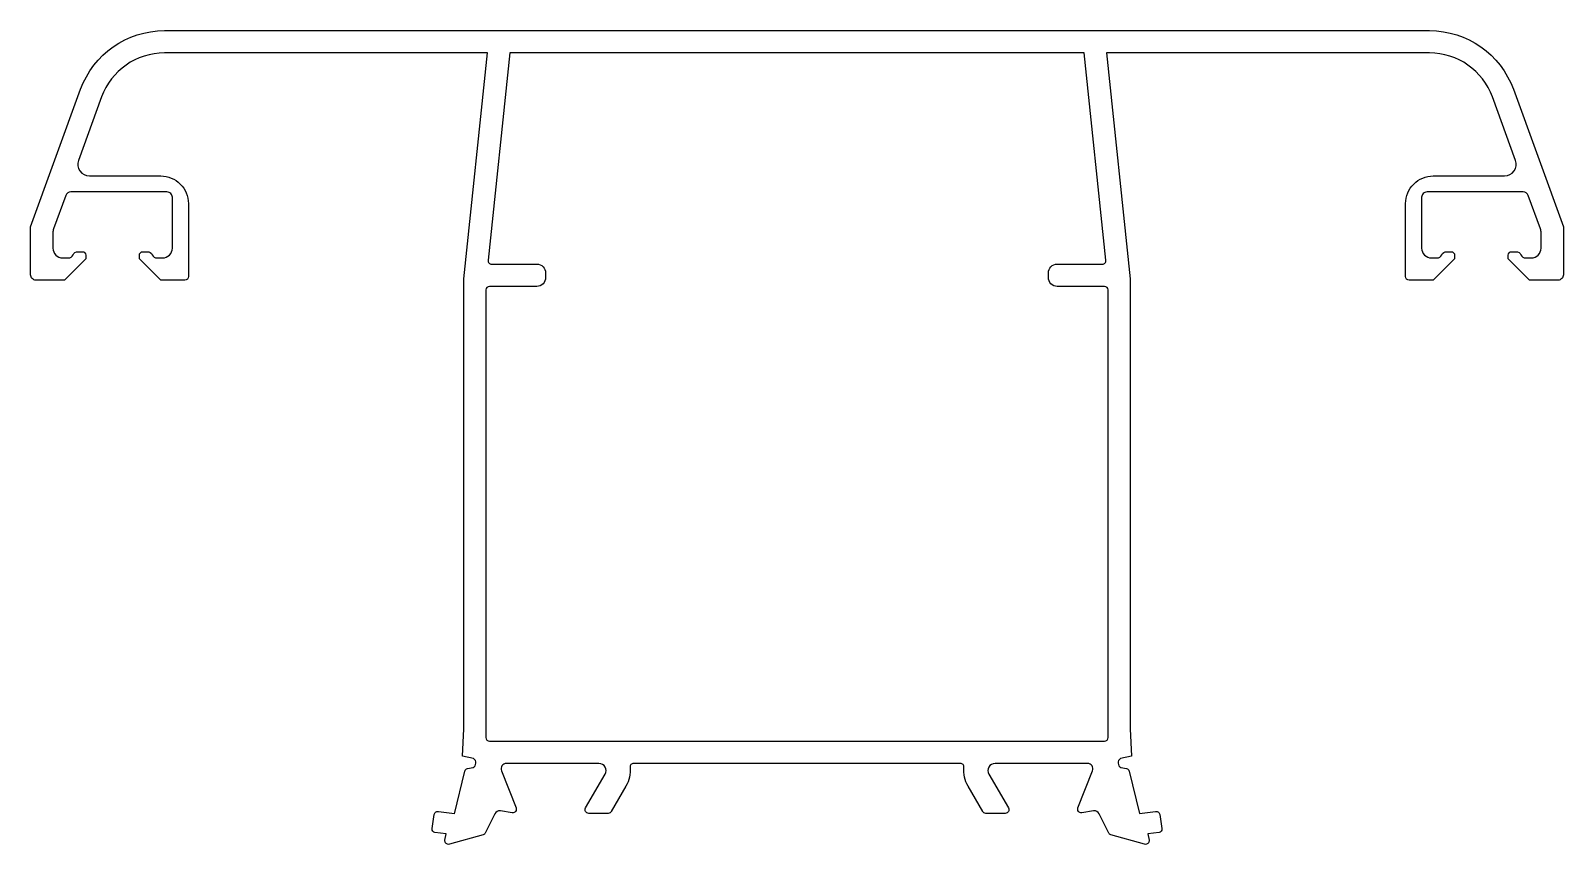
# Model space of a CAD drawing. Extents: x 933.1 to 1019.1, y -43.4 to 2.3.
import ezdxf

# ---------------------------------------------------------------- set-up
doc = ezdxf.new("R2010")
doc.units = 0
doc.header["$LTSCALE"] = 15
doc.layers.get('0').update_dxf_attribs({"linetype": 'CONTINUOUS'})

msp = doc.modelspace()

# ---------------------------------------------------------------- linework, layer by layer
for points in [[(956.903, -41.66), (957.491, -39.264, -0.281335), (957.639, -39.117), (957.949, -39.067, 0.559912), (957.975, -38.556), (957.356, -38.433), (957.42, -36.893), (957.42, -31.893), (957.42, -11.636), (958.754, 1.03), (940.628, 1.03, 0.315299), (937.104, -1.437), (935.808, -4.998, 0.520567), (936.419, -5.87), (940.423, -5.87, -0.414214), (941.973, -7.42), (941.973, -11.52, -0.414214), (941.773, -11.72), (940.423, -11.72), (939.223, -10.52), (939.223, -10.32, -0.414214), (939.423, -10.12), (939.673, -10.12, -0.293253), (939.946, -10.295, 0.293253), (940.218, -10.47), (940.523, -10.47, 0.414214), (941.073, -9.92), (941.073, -7.07, 0.414214), (940.773, -6.77), (935.373, -6.77, 0.315299), (935.091, -6.967), (934.412, -8.833, 0.087489), (934.373, -9.055), (934.373, -9.92, 0.414214), (934.923, -10.47), (935.228, -10.47, 0.293253), (935.5, -10.295, -0.293253), (935.773, -10.12), (936.023, -10.12, -0.414214), (936.223, -10.32), (936.223, -10.52), (935.023, -11.72), (933.423, -11.72, -0.414214), (933.123, -11.42), (933.123, -8.72), (935.929, -1.01, -0.315299), (940.628, 2.28), (1011.618, 2.28, -0.315299), (1016.317, -1.01), (1019.123, -8.72), (1019.123, -11.42, -0.414214), (1018.823, -11.72), (1017.223, -11.72), (1016.023, -10.52), (1016.023, -10.32, -0.414214), (1016.223, -10.12), (1016.473, -10.12, -0.293253), (1016.746, -10.295, 0.293253), (1017.018, -10.47), (1017.323, -10.47, 0.414214), (1017.873, -9.92), (1017.873, -9.055, 0.087489), (1017.834, -8.833), (1017.155, -6.967, 0.315299), (1016.873, -6.77), (1011.473, -6.77, 0.414214), (1011.173, -7.07), (1011.173, -9.92, 0.414214), (1011.723, -10.47), (1012.028, -10.47, 0.293253), (1012.3, -10.295, -0.293253), (1012.573, -10.12), (1012.823, -10.12, -0.414214), (1013.023, -10.32), (1013.023, -10.52), (1011.823, -11.72), (1010.473, -11.72, -0.414214), (1010.273, -11.52), (1010.273, -7.42, -0.414214), (1011.823, -5.87), (1015.827, -5.87, 0.520567), (1016.438, -4.998), (1015.142, -1.437, 0.315299), (1011.618, 1.03), (993.492, 1.03), (994.826, -11.636), (994.826, -31.893), (994.826, -36.893), (994.89, -38.433), (994.271, -38.556, 0.559912), (994.297, -39.067), (994.607, -39.117, -0.281335), (994.755, -39.264), (995.34, -41.647), (996.245, -41.532, -0.426464), (996.48, -41.699), (996.597, -42.49, -0.402069), (996.436, -42.716), (995.809, -42.778), (995.877, -43.135, -0.555633), (995.627, -43.365), (993.738, -42.841, -0.213838), (993.612, -42.737), (993.082, -41.661, 0.325532), (992.769, -41.496), (992.1, -41.595, -0.57735), (991.885, -41.323), (992.71, -39.244, 0.529705), (992.431, -38.833), (987.234, -38.833, 0.57735), (986.887, -39.433), (987.984, -41.333, -0.57735), (987.811, -41.633), (986.714, -41.633, -0.267949), (986.541, -41.533), (985.718, -40.108, -0.157878), (985.493, -39.054, 0.444637), (985.294, -38.833), (966.952, -38.833, 0.444637), (966.753, -39.054, -0.157878), (966.528, -40.108), (965.705, -41.533, -0.267949), (965.532, -41.633), (964.435, -41.633, -0.57735), (964.262, -41.333), (965.359, -39.433, 0.57735), (965.012, -38.833), (959.815, -38.833, 0.529705), (959.536, -39.244), (960.361, -41.323, -0.57735), (960.146, -41.595), (959.477, -41.496, 0.325532), (959.164, -41.661), (958.634, -42.737, -0.213838), (958.508, -42.841), (956.619, -43.365, -0.555633), (956.369, -43.135), (956.437, -42.778), (955.81, -42.716, -0.402069), (955.649, -42.49), (955.766, -41.699, -0.426464), (956.001, -41.532), (956.906, -41.647)], [(993.576, -31.933), (993.576, -12.27, 0.414214), (993.376, -12.07), (990.726, -12.07, -0.414214), (990.226, -11.57), (990.226, -11.32, -0.414214), (990.726, -10.82), (993.261, -10.82, 0.445296), (993.46, -10.599), (992.235, 1.03), (960.011, 1.03), (958.786, -10.599, 0.445296), (958.985, -10.82), (961.52, -10.82, -0.414214), (962.02, -11.32), (962.02, -11.57, -0.414214), (961.52, -12.07), (958.87, -12.07, 0.414214), (958.67, -12.27), (958.67, -37.383, 0.414214), (958.87, -37.583), (993.376, -37.583, 0.414198), (993.576, -37.383), (993.576, -31.933)]]:
    msp.add_lwpolyline(points, format="xyb")

doc.saveas('drawing.dxf')
